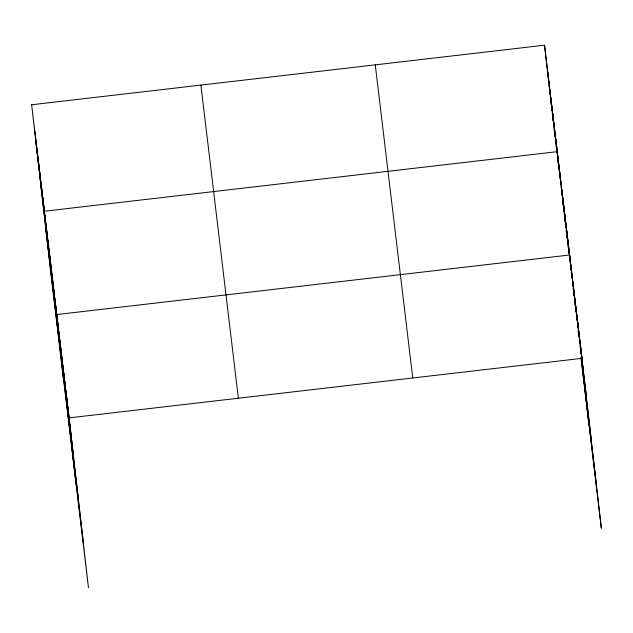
<?xml version="1.0" encoding="UTF-8"?>
<svg xmlns="http://www.w3.org/2000/svg" width="633" height="633" viewBox="0 0 633 633"><rect width="100%" height="100%" fill="white"/><g stroke="black" fill="none" stroke-linecap="round" stroke-linejoin="round"><path stroke-width="0.95" d="M31.65 104.754L544.522 45.204L581.988 358.333L69.124 417.883L31.65 104.754L51.012 274.667L88.478 587.796L69.124 417.883M44.389 211.224L557.262 151.667M548.669 81.602L548.89 83.501M549.579 89.206L549.12 85.4L550.259 94.91L549.8 91.105M550.37 95.86L550.829 99.658M551.058 101.557L552.079 110.118M552.308 112.017L553.44 121.52L547.703 71.822M553.558 122.47L554.01 126.276M554.239 128.175L554.579 131.031M554.809 132.93L555.26 136.728M555.489 138.635L556.629 148.138M556.739 149.087L557.768 157.641M558.448 163.346L557.997 159.548L558.219 161.447M558.678 165.253L559.699 173.806M559.928 175.705L560.949 184.258L555.663 138.358M562.84 200.06L561.178 186.157L562.191 194.917M563.061 201.903L563.505 205.59M563.726 207.434L564.715 215.742M564.937 217.586L566.044 226.812L561.898 190.414M566.266 228.655L567.92 242.494M568.141 244.338L568.584 248.033M568.806 249.877L569.795 258.177M570.016 260.028L570.46 263.716M570.681 265.559L572.224 278.48L566.535 229.17M572.556 281.25L573 284.937M573.221 286.781L573.664 290.476M573.775 291.394L574.875 300.62M575.096 302.463L575.539 306.158M575.761 308.002L576.861 317.228M576.972 318.154L577.415 321.841M577.636 323.685L578.079 327.38M578.412 330.141L579.29 337.524M579.511 339.367L579.955 343.062L579.519 339.233M580.176 344.906L581.173 353.206M581.498 355.975L586.134 394.731M554.144 129.464L554.366 131.363M554.825 135.161L555.054 137.068M556.075 145.622L556.304 147.521M557.325 156.074L557.554 157.981M558.005 161.779L558.235 163.678M558.575 166.534L558.804 168.433M559.263 172.239L559.485 174.138M560.514 182.692L560.735 184.591M561.764 193.152L561.993 195.051M562.444 198.849L562.674 200.756M563.014 203.604L563.243 205.503M563.694 209.309L563.924 211.208M564.264 214.065L564.494 215.964M564.945 219.762L565.174 221.669M565.633 225.467L565.855 227.374M566.203 230.222L566.424 232.121L566.203 230.167M566.867 235.816L567.089 237.66M567.532 241.347L567.754 243.191M568.086 245.96L568.299 247.804M568.743 251.499L568.964 253.342M570.618 267.181L570.839 269.025M571.283 272.72L571.504 274.564M573.158 288.403L573.379 290.246M573.822 293.941L574.044 295.785M574.487 299.472L574.709 301.316M575.041 304.085L575.262 305.929M575.698 309.624L575.919 311.468M576.362 315.155L576.584 317.006M577.581 325.307L577.794 327.15M578.238 330.845L578.459 332.689M579.567 341.915L579.788 343.759M580.121 346.528L580.334 348.372M580.778 352.059L580.999 353.91M581.442 357.598L591.159 438.788M581.205 357.787L596.333 484.182M580.928 357.558L601.35 528.246L580.445 345.412M375.274 64.859L412.748 377.988M200.898 85.107L238.372 398.236M35.796 141.151L73.27 454.28M40.821 185.216L78.286 498.337M45.987 230.61L83.461 543.739M577.351 319.586L583.048 368.897M575.808 306.665L579.298 337.318M572.715 280.83L577.431 321.524M577.644 323.439L578.079 327.269M575.444 306.079L569.629 254.996L56.756 314.554L76.118 484.467M575.666 308.042L576.117 311.958M576.339 313.913L576.671 316.848M577.565 324.682L577.897 327.625M578.238 330.561L578.459 332.515M581.379 358.151L588.983 424.909M563.441 203.335L569.138 252.646M558.804 164.58L563.512 205.274M563.734 207.189L564.501 213.899M562.413 196.871L562.856 200.788M563.077 202.75L563.417 205.685M563.639 207.648L564.082 211.564M564.304 213.519L564.644 216.454M564.976 219.398L565.309 222.333M565.53 224.288L565.87 227.223M566.859 235.903L567.073 237.794M552.482 111.74L557.784 157.617M550.892 98.431L554.603 130.999M554.817 132.914L555.038 134.829M544.522 45.204L548.89 83.556M550.338 96.287L550.67 99.223M551.011 102.158L551.343 105.094M551.675 108.037L551.905 109.992M552.348 113.908L552.569 115.871M552.902 118.806L553.131 120.761M66.03 392.049L71.727 441.367M62.936 366.222L68.633 415.533M59.85 340.388L65.539 389.699M55.213 301.64L59.36 338.03M52.12 275.806L57.809 325.117M49.026 249.972L54.723 299.282M45.94 224.137L51.629 273.448M42.799 197.915L63.751 381.129M41.208 184.607L45.354 220.996M38.02 157.989L43.756 207.695M34.839 131.371L40.575 181.078"/></g></svg>
